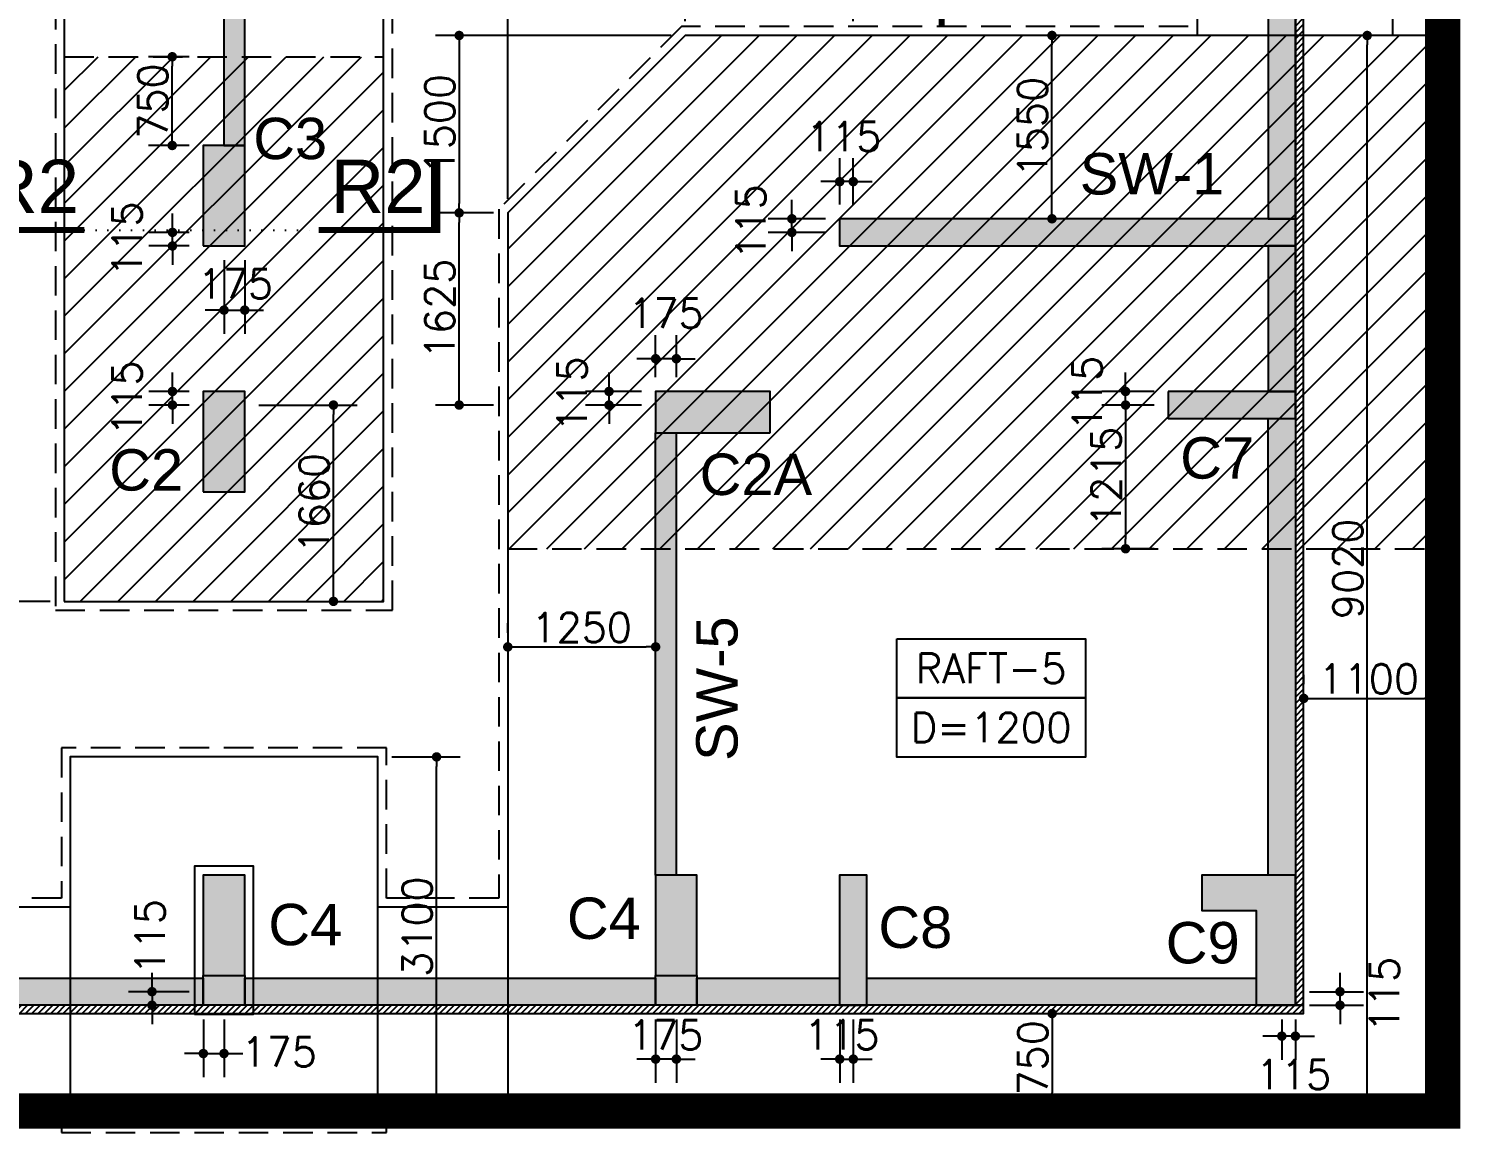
# Model space of a CAD drawing. Extents: x -200722 to 834823, y -494970 to 88783.
# Drawn here: x 506325 to 518430, y 23964 to 33297 of the extents above; entities that cross this region are included whole.
import ezdxf
from ezdxf.enums import TextEntityAlignment as Align

# ---------------------------------------------------------------- set-up
doc = ezdxf.new("R2010")
doc.units = 0
doc.header["$LTSCALE"] = 100
doc.header["$MEASUREMENT"] = 0
doc.header["$PDMODE"] = 34
doc.linetypes.add('DOT', pattern=[0.25, 0, -0.25])
doc.linetypes.add('HIDDEN', pattern=[0.375, 0.25, -0.125])
doc.layers.get('0').update_dxf_attribs({"linetype": 'CONTINUOUS'})
doc.layers.get('DEFPOINTS').update_dxf_attribs({"linetype": 'CONTINUOUS'})
for name, color, linetype in [('BEAM', 4, 'CONTINUOUS'), ('COL. SHED. STEEL.', 6, 'CONTINUOUS'), ('COL_H', 235, 'CONTINUOUS'), ('DIM', 3, 'CONTINUOUS'), ('F_EXEC', 3, 'HIDDEN'), ('F_FTG1', 11, 'CONTINUOUS'), ('RCCWALL', 6, 'CONTINUOUS'), ('TEXT', 2, 'CONTINUOUS')]:
    doc.layers.add(name, color=color, linetype=linetype)
doc.layers.add('HATCH', color=252, linetype='CONTINUOUS', lineweight=30)
doc.styles.add('AR', font='arial.ttf')
doc.styles.add('ROMANS', font='romans.shx')
doc.styles.get("Standard").update_dxf_attribs({"font": 'simplex.shx'})
doc.styles.add('TIMES-N', font='arial.ttf')
doc.dimstyles.new('STANDARD$0', dxfattribs={"dimtxt": 2.5, "dimasz": 2.5, "dimexe": 2, "dimexo": 0.7, "dimgap": 0.9, "dimtad": 1, "dimdec": 0, "dimdsep": 46, "dimtxsty": 'ROMANS', "dimcen": 0.09, "dimclrd": 4, "dimclre": 4, "dimclrt": 3, "dimadec": 0, "dimazin": 0, "dimtfac": 1, "dimtdec": 0, "dimtmove": 0, "dimatfit": 3, "dimfxl": 1, "dimtolj": 1, "dimtzin": 0, "dimarcsym": 0})
pattern_1 = [(45, (191292.92, 0), (-159.09903, 159.09903), [])]
pattern_2 = [(45, (191292.92, 0), (-26.5165043, 26.5165043), [])]

# ---------------------------------------------------------------- blocks, each defined once
blk = doc.blocks.new('DOT')
at = {"color": 0, "linetype": 'ByBlock'}
blk.add_line((-0.5, 0), (-1, 0), dxfattribs=at)
at = {"color": 0, "linetype": 'ByBlock', "const_width": 0.5}
blk.add_lwpolyline([(-0.25, 0, 1), (0.25, 0, 1)], format="xyb", close=True, dxfattribs=at)
blk = doc.blocks.new('*D2215')
at = {"layer": 'BEAM', "color": 0, "lineweight": -2, "transparency": 16777216}
for p, q in [((513182, 31809), (513182, 32203)), ((513297, 31809), (513297, 32203)), ((513102, 32003), (513022, 32003)), ((513297, 32003), (513182, 32003)), ((513377, 32003), (513457, 32003))]:
    blk.add_line(p, q, dxfattribs=at)
at = {"layer": 'DEFPOINTS', "color": 0, "lineweight": -3, "transparency": 16777216}
for p in [(513182, 32003), (513182, 31689, 7447), (513297, 31689, 7447)]:
    blk.add_point(p, dxfattribs=at)
at = {"layer": 'BEAM', "color": 0, "lineweight": -2, "transparency": 16777216, "xscale": 80, "yscale": 80, "zscale": 80}
blk.add_blockref('DOT', (513182, 32003), dxfattribs=at)
at = {"layer": 'BEAM', "color": 0, "lineweight": -2, "transparency": 16777216, "xscale": 80, "yscale": 80, "zscale": 80, "rotation": 180}
blk.add_blockref('DOT', (513297, 32003), dxfattribs=at)
at = {"layer": 'BEAM', "color": 0, "transparency": 16777216, "insert": (513216, 32384), "char_height": 248, "attachment_point": 5}
blk.add_mtext('\\A1;115', dxfattribs=at)
blk = doc.blocks.new('_DOT')
at = {"color": 0, "linetype": 'ByBlock'}
blk.add_line((-0.5, 0), (-1, 0), dxfattribs=at)
at = {"color": 0, "linetype": 'ByBlock', "const_width": 0.5}
blk.add_lwpolyline([(-0.25, 0, 1), (0.25, 0, 1)], format="xyb", close=True, dxfattribs=at)
blk = doc.blocks.new('*D2216')
at = {"layer": 'BEAM', "color": 0, "lineweight": -2, "transparency": 16777216}
for p, q in [((512778, 31769), (512778, 31849)), ((513062, 31689), (512578, 31689)), ((512778, 31574), (512778, 31689)), ((513062, 31574), (512578, 31574)), ((512778, 31494), (512778, 31414))]:
    blk.add_line(p, q, dxfattribs=at)
at = {"layer": 'DEFPOINTS', "color": 0, "lineweight": -3, "transparency": 16777216}
for p in [(512778, 31689), (513182, 31689, 7447), (513182, 31574, 7447)]:
    blk.add_point(p, dxfattribs=at)
at = {"layer": 'BEAM', "color": 0, "lineweight": -2, "transparency": 16777216, "xscale": 80, "yscale": 80, "zscale": 80}
for p, rotation in [((512778, 31689), 270), ((512778, 31574), 90)]:
    blk.add_blockref('DOT', p, dxfattribs=dict(at, rotation=rotation))
at = {"layer": 'BEAM', "color": 0, "transparency": 16777216, "insert": (512431, 31662), "char_height": 248, "attachment_point": 5, "rotation": 90}
blk.add_mtext('\\A1;115', dxfattribs=at)
blk = doc.blocks.new('*D2217')
at = {"layer": 'BEAM', "color": 0, "lineweight": -2, "transparency": 16777216}
for p, q in [((514857, 33239), (514777, 33239)), ((514977, 31769), (514977, 33159)), ((514857, 31689), (514777, 31689))]:
    blk.add_line(p, q, dxfattribs=at)
at = {"layer": 'DEFPOINTS', "color": 0, "lineweight": -3, "transparency": 16777216}
for p in [(514977, 33239, 7447), (514977, 33239), (514977, 31689, 7447)]:
    blk.add_point(p, dxfattribs=at)
at = {"layer": 'BEAM', "color": 0, "lineweight": -2, "transparency": 16777216, "xscale": 80, "yscale": 80, "zscale": 80}
for p, rotation in [((514977, 33239), 90), ((514977, 31689), 270)]:
    blk.add_blockref('DOT', p, dxfattribs=dict(at, rotation=rotation))
at = {"layer": 'BEAM', "color": 0, "transparency": 16777216, "insert": (514813, 32464), "char_height": 248, "attachment_point": 5, "rotation": 90}
blk.add_mtext('\\A1;1550', dxfattribs=at)
blk = doc.blocks.new('*D2218')
at = {"layer": 'BEAM', "color": 0, "lineweight": -2, "transparency": 16777216}
for p, q in [((517105, 27754), (517105, 27834)), ((518205, 27754), (518205, 27834)), ((517185, 27634), (518125, 27634))]:
    blk.add_line(p, q, dxfattribs=at)
at = {"layer": 'DEFPOINTS', "color": 0, "lineweight": -3, "transparency": 16777216}
for p in [(517105, 27634, 7447), (518205, 27634, 7447), (518205, 27634)]:
    blk.add_point(p, dxfattribs=at)
at = {"layer": 'BEAM', "color": 0, "lineweight": -2, "transparency": 16777216, "xscale": 80, "yscale": 80, "zscale": 80, "rotation": 180}
blk.add_blockref('DOT', (517105, 27634), dxfattribs=at)
at = {"layer": 'BEAM', "color": 0, "lineweight": -2, "transparency": 16777216, "xscale": 80, "yscale": 80, "zscale": 80}
blk.add_blockref('DOT', (518205, 27634), dxfattribs=at)
at = {"layer": 'BEAM', "color": 0, "transparency": 16777216, "insert": (517655, 27798), "char_height": 248, "attachment_point": 5}
blk.add_mtext('\\A1;1100', dxfattribs=at)
blk = doc.blocks.new('*D2219')
at = {"layer": 'BEAM', "color": 0, "lineweight": -2, "transparency": 16777216}
for p, q in [((514858, 24969), (514778, 24969)), ((514978, 24889), (514978, 24299)), ((514858, 24219), (514778, 24219))]:
    blk.add_line(p, q, dxfattribs=at)
at = {"layer": 'DEFPOINTS', "color": 0, "lineweight": -3, "transparency": 16777216}
for p in [(514978, 24969, 7447), (514978, 24219, 7447), (514978, 24219)]:
    blk.add_point(p, dxfattribs=at)
at = {"layer": 'BEAM', "color": 0, "lineweight": -2, "transparency": 16777216, "xscale": 80, "yscale": 80, "zscale": 80}
for p, rotation in [((514978, 24969), 90), ((514978, 24219), 270)]:
    blk.add_blockref('DOT', p, dxfattribs=dict(at, rotation=rotation))
at = {"layer": 'BEAM', "color": 0, "transparency": 16777216, "insert": (514814, 24594), "char_height": 248, "attachment_point": 5, "rotation": 90}
blk.add_mtext('\\A1;750', dxfattribs=at)
blk = doc.blocks.new('*D2220')
at = {"layer": 'BEAM', "color": 0, "lineweight": -2, "transparency": 16777216}
for p, q in [((510376, 28189), (510376, 28269)), ((511626, 28189), (511626, 28269)), ((510456, 28069), (511546, 28069))]:
    blk.add_line(p, q, dxfattribs=at)
at = {"layer": 'DEFPOINTS', "color": 0, "lineweight": -3, "transparency": 16777216}
for p in [(510376, 28069, 7447), (511626, 28069, 7447), (511626, 28069)]:
    blk.add_point(p, dxfattribs=at)
at = {"layer": 'BEAM', "color": 0, "lineweight": -2, "transparency": 16777216, "xscale": 80, "yscale": 80, "zscale": 80, "rotation": 180}
blk.add_blockref('DOT', (510376, 28069), dxfattribs=at)
at = {"layer": 'BEAM', "color": 0, "lineweight": -2, "transparency": 16777216, "xscale": 80, "yscale": 80, "zscale": 80}
blk.add_blockref('DOT', (511626, 28069), dxfattribs=at)
at = {"layer": 'BEAM', "color": 0, "transparency": 16777216, "insert": (511001, 28233), "char_height": 248, "attachment_point": 5}
blk.add_mtext('\\A1;1250', dxfattribs=at)
blk = doc.blocks.new('*D2221')
at = {"layer": 'BEAM', "color": 0, "lineweight": -2, "transparency": 16777216}
for p, q in [((511626, 30349), (511626, 30706)), ((511801, 30349), (511801, 30706)), ((511546, 30506), (511466, 30506)), ((511801, 30506), (511626, 30506)), ((511881, 30506), (511961, 30506))]:
    blk.add_line(p, q, dxfattribs=at)
at = {"layer": 'DEFPOINTS', "color": 0, "lineweight": -3, "transparency": 16777216}
for p in [(511626, 30506), (511626, 30229, 7447), (511801, 30229, 7447)]:
    blk.add_point(p, dxfattribs=at)
at = {"layer": 'BEAM', "color": 0, "lineweight": -2, "transparency": 16777216, "xscale": 80, "yscale": 80, "zscale": 80}
blk.add_blockref('DOT', (511626, 30506), dxfattribs=at)
at = {"layer": 'BEAM', "color": 0, "lineweight": -2, "transparency": 16777216, "xscale": 80, "yscale": 80, "zscale": 80, "rotation": 180}
blk.add_blockref('DOT', (511801, 30506), dxfattribs=at)
at = {"layer": 'BEAM', "color": 0, "transparency": 16777216, "insert": (511713, 30890), "char_height": 248, "attachment_point": 5}
blk.add_mtext('\\A1;175', dxfattribs=at)
blk = doc.blocks.new('*D2222')
at = {"layer": 'BEAM', "color": 0, "lineweight": -2, "transparency": 16777216}
for p, q in [((511232, 30309), (511232, 30389)), ((511506, 30229), (511032, 30229)), ((511232, 30114), (511232, 30229)), ((511506, 30114), (511032, 30114)), ((511232, 30034), (511232, 29954))]:
    blk.add_line(p, q, dxfattribs=at)
at = {"layer": 'DEFPOINTS', "color": 0, "lineweight": -3, "transparency": 16777216}
for p in [(511232, 30229), (511626, 30229, 7447), (511626, 30114, 7447)]:
    blk.add_point(p, dxfattribs=at)
at = {"layer": 'BEAM', "color": 0, "lineweight": -2, "transparency": 16777216, "xscale": 80, "yscale": 80, "zscale": 80}
for p, rotation in [((511232, 30229), 270), ((511232, 30114), 90)]:
    blk.add_blockref('DOT', p, dxfattribs=dict(at, rotation=rotation))
at = {"layer": 'BEAM', "color": 0, "transparency": 16777216, "insert": (510920, 30206), "char_height": 248, "attachment_point": 5, "rotation": 90}
blk.add_mtext('\\A1;115', dxfattribs=at)
blk = doc.blocks.new('*D2223')
at = {"layer": 'BEAM', "color": 0, "lineweight": -2, "transparency": 16777216}
for p, q in [((516920, 24919), (516920, 24578)), ((517035, 24919), (517035, 24578)), ((516840, 24778), (516760, 24778)), ((517035, 24778), (516920, 24778)), ((517115, 24778), (517195, 24778))]:
    blk.add_line(p, q, dxfattribs=at)
at = {"layer": 'DEFPOINTS', "color": 0, "lineweight": -3, "transparency": 16777216}
for p in [(516920, 25039, 7447), (517035, 25039, 7447), (516920, 24778)]:
    blk.add_point(p, dxfattribs=at)
at = {"layer": 'BEAM', "color": 0, "lineweight": -2, "transparency": 16777216, "xscale": 80, "yscale": 80, "zscale": 80}
blk.add_blockref('DOT', (516920, 24778), dxfattribs=at)
at = {"layer": 'BEAM', "color": 0, "lineweight": -2, "transparency": 16777216, "xscale": 80, "yscale": 80, "zscale": 80, "rotation": 180}
blk.add_blockref('DOT', (517035, 24778), dxfattribs=at)
at = {"layer": 'BEAM', "color": 0, "transparency": 16777216, "insert": (517019, 24453), "char_height": 248, "attachment_point": 5}
blk.add_mtext('\\A1;115', dxfattribs=at)
blk = doc.blocks.new('*D2224')
at = {"layer": 'BEAM', "color": 0, "lineweight": -2, "transparency": 16777216}
for p, q in [((517412, 25234), (517412, 25314)), ((517155, 25154), (517612, 25154)), ((517412, 25039), (517412, 25154)), ((517155, 25039), (517612, 25039)), ((517412, 24959), (517412, 24879))]:
    blk.add_line(p, q, dxfattribs=at)
at = {"layer": 'DEFPOINTS', "color": 0, "lineweight": -3, "transparency": 16777216}
for p in [(517035, 25154, 7447), (517412, 25154), (517035, 25039, 7447)]:
    blk.add_point(p, dxfattribs=at)
at = {"layer": 'BEAM', "color": 0, "lineweight": -2, "transparency": 16777216, "xscale": 80, "yscale": 80, "zscale": 80}
for p, rotation in [((517412, 25154), 270), ((517412, 25039), 90)]:
    blk.add_blockref('DOT', p, dxfattribs=dict(at, rotation=rotation))
at = {"layer": 'BEAM', "color": 0, "transparency": 16777216, "insert": (517788, 25130), "char_height": 248, "attachment_point": 5, "rotation": 90}
blk.add_mtext('\\A1;115', dxfattribs=at)
blk = doc.blocks.new('*D2225')
at = {"layer": 'BEAM', "color": 0, "lineweight": -2, "transparency": 16777216}
for p, q in [((511626, 24919), (511626, 24384)), ((511801, 24919), (511801, 24384)), ((511546, 24584), (511466, 24584)), ((511801, 24584), (511626, 24584)), ((511881, 24584), (511961, 24584))]:
    blk.add_line(p, q, dxfattribs=at)
at = {"layer": 'DEFPOINTS', "color": 0, "lineweight": -3, "transparency": 16777216}
for p in [(511626, 25039, 7447), (511801, 25039, 7447), (511626, 24584)]:
    blk.add_point(p, dxfattribs=at)
at = {"layer": 'BEAM', "color": 0, "lineweight": -2, "transparency": 16777216, "xscale": 80, "yscale": 80, "zscale": 80}
blk.add_blockref('DOT', (511626, 24584), dxfattribs=at)
at = {"layer": 'BEAM', "color": 0, "lineweight": -2, "transparency": 16777216, "xscale": 80, "yscale": 80, "zscale": 80, "rotation": 180}
blk.add_blockref('DOT', (511801, 24584), dxfattribs=at)
at = {"layer": 'BEAM', "color": 0, "transparency": 16777216, "insert": (511711, 24788), "char_height": 248, "attachment_point": 5}
blk.add_mtext('\\A1;175', dxfattribs=at)
blk = doc.blocks.new('*D2226')
at = {"layer": 'BEAM', "color": 0, "lineweight": -2, "transparency": 16777216}
for p, q in [((513182, 24919), (513182, 24384)), ((513297, 24919), (513297, 24384)), ((513102, 24584), (513022, 24584)), ((513182, 24584), (513297, 24584)), ((513377, 24584), (513457, 24584))]:
    blk.add_line(p, q, dxfattribs=at)
at = {"layer": 'DEFPOINTS', "color": 0, "lineweight": -3, "transparency": 16777216}
for p in [(513182, 25039, 7447), (513297, 25039, 7447), (513297, 24584)]:
    blk.add_point(p, dxfattribs=at)
at = {"layer": 'BEAM', "color": 0, "lineweight": -2, "transparency": 16777216, "xscale": 80, "yscale": 80, "zscale": 80}
blk.add_blockref('DOT', (513182, 24584), dxfattribs=at)
at = {"layer": 'BEAM', "color": 0, "lineweight": -2, "transparency": 16777216, "xscale": 80, "yscale": 80, "zscale": 80, "rotation": 180}
blk.add_blockref('DOT', (513297, 24584), dxfattribs=at)
at = {"layer": 'BEAM', "color": 0, "transparency": 16777216, "insert": (513200, 24790), "char_height": 248, "attachment_point": 5}
blk.add_mtext('\\A1;115', dxfattribs=at)
blk = doc.blocks.new('*D2227')
at = {"layer": 'BEAM', "color": 0, "lineweight": -2, "transparency": 16777216}
for p, q in [((517894, 33239), (517442, 33239)), ((517642, 24299), (517642, 33159)), ((517894, 24219), (517442, 24219))]:
    blk.add_line(p, q, dxfattribs=at)
at = {"layer": 'DEFPOINTS', "color": 0, "lineweight": -3, "transparency": 16777216}
for p in [(517642, 33239), (518014, 33239, 7447), (518014, 24219, 7447)]:
    blk.add_point(p, dxfattribs=at)
at = {"layer": 'BEAM', "color": 0, "lineweight": -2, "transparency": 16777216, "xscale": 80, "yscale": 80, "zscale": 80}
for p, rotation in [((517642, 33239), 90), ((517642, 24219), 270)]:
    blk.add_blockref('DOT', p, dxfattribs=dict(at, rotation=rotation))
at = {"layer": 'BEAM', "color": 0, "transparency": 16777216, "insert": (517478, 28729), "char_height": 248, "attachment_point": 5, "rotation": 90}
blk.add_mtext('\\A1;9020', dxfattribs=at)
blk = doc.blocks.new('*D2228')
at = {"layer": 'BEAM', "color": 0, "lineweight": -2, "transparency": 16777216}
for p, q in [((515599, 30309), (515599, 30389)), ((515840, 30229), (515399, 30229)), ((515599, 30114), (515599, 30229)), ((515840, 30114), (515399, 30114)), ((515599, 30034), (515599, 29954))]:
    blk.add_line(p, q, dxfattribs=at)
at = {"layer": 'DEFPOINTS', "color": 0, "lineweight": -3, "transparency": 16777216}
for p in [(515599, 30229), (515960, 30229, 7447), (515960, 30114, 7447)]:
    blk.add_point(p, dxfattribs=at)
at = {"layer": 'BEAM', "color": 0, "lineweight": -2, "transparency": 16777216, "xscale": 80, "yscale": 80, "zscale": 80}
for p, rotation in [((515599, 30229), 270), ((515599, 30114), 90)]:
    blk.add_blockref('DOT', p, dxfattribs=dict(at, rotation=rotation))
at = {"layer": 'BEAM', "color": 0, "transparency": 16777216, "insert": (515275, 30212), "char_height": 248, "attachment_point": 5, "rotation": 90}
blk.add_mtext('\\A1;115', dxfattribs=at)
blk = doc.blocks.new('*D2231')
at = {"layer": 'BEAM', "color": 0, "lineweight": -2, "transparency": 16777216}
for p, q in [((515840, 30114), (515399, 30114)), ((515599, 30034), (515599, 28979)), ((515840, 28899), (515399, 28899))]:
    blk.add_line(p, q, dxfattribs=at)
at = {"layer": 'DEFPOINTS', "color": 0, "lineweight": -3, "transparency": 16777216}
for p in [(515960, 30114, 7447), (515599, 28899), (515960, 28899, 7447)]:
    blk.add_point(p, dxfattribs=at)
at = {"layer": 'BEAM', "color": 0, "lineweight": -2, "transparency": 16777216, "xscale": 80, "yscale": 80, "zscale": 80}
for p, rotation in [((515599, 30114), 90), ((515599, 28899), 270)]:
    blk.add_blockref('DOT', p, dxfattribs=dict(at, rotation=rotation))
at = {"layer": 'BEAM', "color": 0, "transparency": 16777216, "insert": (515435, 29507), "char_height": 248, "attachment_point": 5, "rotation": 90}
blk.add_mtext('\\A1;1215', dxfattribs=at)
blk = doc.blocks.new('*D2452')
at = {"layer": 'BEAM', "color": 0, "lineweight": -2, "transparency": 16777216}
for p, q in [((509397, 27139), (509974, 27139)), ((509774, 24119), (509774, 27059)), ((509397, 24039), (509974, 24039))]:
    blk.add_line(p, q, dxfattribs=at)
at = {"layer": 'DEFPOINTS', "color": 0, "lineweight": -3, "transparency": 16777216}
for p in [(509277, 27139, 7447), (509774, 27139), (509277, 24039, 7447)]:
    blk.add_point(p, dxfattribs=at)
at = {"layer": 'BEAM', "color": 0, "lineweight": -2, "transparency": 16777216, "xscale": 80, "yscale": 80, "zscale": 80}
for p, rotation in [((509774, 27139), 90), ((509774, 24039), 270)]:
    blk.add_blockref('DOT', p, dxfattribs=dict(at, rotation=rotation))
at = {"layer": 'BEAM', "color": 0, "transparency": 16777216, "insert": (509610, 25704), "char_height": 248, "attachment_point": 5, "rotation": 90}
blk.add_mtext('\\A1;3100', dxfattribs=at)
blk = doc.blocks.new('*D2453')
at = {"layer": 'BEAM', "color": 0, "lineweight": -2, "transparency": 16777216}
for p, q in [((507802, 24919), (507802, 24431)), ((507977, 24919), (507977, 24431)), ((507722, 24631), (507642, 24631)), ((507802, 24631), (507977, 24631)), ((508057, 24631), (508137, 24631))]:
    blk.add_line(p, q, dxfattribs=at)
at = {"layer": 'DEFPOINTS', "color": 0, "lineweight": -3, "transparency": 16777216}
for p in [(507802, 25039, 7447), (507977, 25039, 7447), (507977, 24631)]:
    blk.add_point(p, dxfattribs=at)
at = {"layer": 'BEAM', "color": 0, "lineweight": -2, "transparency": 16777216, "xscale": 80, "yscale": 80, "zscale": 80}
blk.add_blockref('DOT', (507802, 24631), dxfattribs=at)
at = {"layer": 'BEAM', "color": 0, "lineweight": -2, "transparency": 16777216, "xscale": 80, "yscale": 80, "zscale": 80, "rotation": 180}
blk.add_blockref('DOT', (507977, 24631), dxfattribs=at)
at = {"layer": 'BEAM', "color": 0, "transparency": 16777216, "insert": (508443, 24644), "char_height": 248, "attachment_point": 5}
blk.add_mtext('\\A1;175', dxfattribs=at)
blk = doc.blocks.new('*D2511')
at = {"layer": 'BEAM', "color": 0, "lineweight": -2, "transparency": 16777216}
for p, q in [((507368, 25234), (507368, 25314)), ((507682, 25154), (507168, 25154)), ((507368, 25154), (507368, 25039)), ((507682, 25039), (507168, 25039)), ((507368, 24959), (507368, 24879))]:
    blk.add_line(p, q, dxfattribs=at)
at = {"layer": 'DEFPOINTS', "color": 0, "lineweight": -3, "transparency": 16777216}
for p in [(507802, 25154, 7447), (507368, 25039), (507802, 25039, 7447)]:
    blk.add_point(p, dxfattribs=at)
at = {"layer": 'BEAM', "color": 0, "lineweight": -2, "transparency": 16777216, "xscale": 80, "yscale": 80, "zscale": 80}
for p, rotation in [((507368, 25154), 270), ((507368, 25039), 90)]:
    blk.add_blockref('DOT', p, dxfattribs=dict(at, rotation=rotation))
at = {"layer": 'BEAM', "color": 0, "transparency": 16777216, "insert": (507352, 25617), "char_height": 248, "attachment_point": 5, "rotation": 90}
blk.add_mtext('\\A1;115', dxfattribs=at)
blk = doc.blocks.new('*D2566')
at = {"layer": 'BEAM', "color": 0, "lineweight": -2, "transparency": 16777216}
for p, q in [((508272, 30114), (509102, 30114)), ((508902, 28534), (508902, 30034)), ((508272, 28454), (509102, 28454))]:
    blk.add_line(p, q, dxfattribs=at)
at = {"layer": 'DEFPOINTS', "color": 0, "lineweight": -3, "transparency": 16777216}
for p in [(508152, 30114, 7447), (508902, 30114), (508152, 28454, 7447)]:
    blk.add_point(p, dxfattribs=at)
at = {"layer": 'BEAM', "color": 0, "lineweight": -2, "transparency": 16777216, "xscale": 80, "yscale": 80, "zscale": 80}
for p, rotation in [((508902, 30114), 90), ((508902, 28454), 270)]:
    blk.add_blockref('DOT', p, dxfattribs=dict(at, rotation=rotation))
at = {"layer": 'BEAM', "color": 0, "transparency": 16777216, "insert": (508738, 29284), "char_height": 248, "attachment_point": 5, "rotation": 90}
blk.add_mtext('\\A1;1660', dxfattribs=at)
blk = doc.blocks.new('*D2567')
at = {"layer": 'BEAM', "color": 0, "lineweight": -2, "transparency": 16777216}
for p, q in [((506507, 39839), (506003, 39839)), ((506203, 28534), (506203, 39759)), ((506507, 28454), (506003, 28454))]:
    blk.add_line(p, q, dxfattribs=at)
at = {"layer": 'DEFPOINTS', "color": 0, "lineweight": -3, "transparency": 16777216}
for p in [(506203, 39839), (506627, 39839, 7447), (506627, 28454, 7447)]:
    blk.add_point(p, dxfattribs=at)
at = {"layer": 'BEAM', "color": 0, "lineweight": -2, "transparency": 16777216, "xscale": 80, "yscale": 80, "zscale": 80}
for p, rotation in [((506203, 39839), 90), ((506203, 28454), 270)]:
    blk.add_blockref('DOT', p, dxfattribs=dict(at, rotation=rotation))
at = {"layer": 'BEAM', "color": 0, "transparency": 16777216, "insert": (506039, 34147), "char_height": 248, "attachment_point": 5, "rotation": 90}
blk.add_mtext('\\A1;11385', dxfattribs=at)
blk = doc.blocks.new('*D2592')
at = {"layer": 'BEAM', "color": 0, "lineweight": -2, "transparency": 16777216}
for p, q in [((507977, 31339), (507977, 30717)), ((508152, 31339), (508152, 30717)), ((507897, 30917), (507817, 30917)), ((507977, 30917), (508152, 30917)), ((508232, 30917), (508312, 30917))]:
    blk.add_line(p, q, dxfattribs=at)
at = {"layer": 'DEFPOINTS', "color": 0, "lineweight": -3, "transparency": 16777216}
for p in [(507977, 31459, 7447), (508152, 31459, 7447), (508152, 30917)]:
    blk.add_point(p, dxfattribs=at)
at = {"layer": 'BEAM', "color": 0, "lineweight": -2, "transparency": 16777216, "xscale": 80, "yscale": 80, "zscale": 80}
blk.add_blockref('DOT', (507977, 30917), dxfattribs=at)
at = {"layer": 'BEAM', "color": 0, "lineweight": -2, "transparency": 16777216, "xscale": 80, "yscale": 80, "zscale": 80, "rotation": 180}
blk.add_blockref('DOT', (508152, 30917), dxfattribs=at)
at = {"layer": 'BEAM', "color": 0, "transparency": 16777216, "insert": (508073, 31139), "char_height": 248, "attachment_point": 5}
blk.add_mtext('\\A1;175', dxfattribs=at)
blk = doc.blocks.new('*D2593')
at = {"layer": 'BEAM', "color": 0, "lineweight": -2, "transparency": 16777216}
for p, q in [((507541, 31654), (507541, 31734)), ((507682, 31574), (507341, 31574)), ((507541, 31459), (507541, 31574)), ((507682, 31459), (507341, 31459)), ((507541, 31379), (507541, 31299))]:
    blk.add_line(p, q, dxfattribs=at)
at = {"layer": 'DEFPOINTS', "color": 0, "lineweight": -3, "transparency": 16777216}
for p in [(507541, 31574), (507802, 31574, 7447), (507802, 31459, 7447)]:
    blk.add_point(p, dxfattribs=at)
at = {"layer": 'BEAM', "color": 0, "lineweight": -2, "transparency": 16777216, "xscale": 80, "yscale": 80, "zscale": 80}
for p, rotation in [((507541, 31574), 270), ((507541, 31459), 90)]:
    blk.add_blockref('DOT', p, dxfattribs=dict(at, rotation=rotation))
at = {"layer": 'BEAM', "color": 0, "transparency": 16777216, "insert": (507157, 31517), "char_height": 248, "attachment_point": 5, "rotation": 90}
blk.add_mtext('\\A1;115', dxfattribs=at)
blk = doc.blocks.new('*D2594')
at = {"layer": 'BEAM', "color": 0, "lineweight": -2, "transparency": 16777216}
for p, q in [((507541, 30309), (507541, 30389)), ((507682, 30229), (507341, 30229)), ((507541, 30114), (507541, 30229)), ((507682, 30114), (507341, 30114)), ((507541, 30034), (507541, 29954))]:
    blk.add_line(p, q, dxfattribs=at)
at = {"layer": 'DEFPOINTS', "color": 0, "lineweight": -3, "transparency": 16777216}
for p in [(507541, 30229), (507802, 30229, 7447), (507802, 30114, 7447)]:
    blk.add_point(p, dxfattribs=at)
at = {"layer": 'BEAM', "color": 0, "lineweight": -2, "transparency": 16777216, "xscale": 80, "yscale": 80, "zscale": 80}
for p, rotation in [((507541, 30229), 270), ((507541, 30114), 90)]:
    blk.add_blockref('DOT', p, dxfattribs=dict(at, rotation=rotation))
at = {"layer": 'BEAM', "color": 0, "transparency": 16777216, "insert": (507157, 30172), "char_height": 248, "attachment_point": 5, "rotation": 90}
blk.add_mtext('\\A1;115', dxfattribs=at)
blk = doc.blocks.new('*D2768')
at = {"layer": 'BEAM', "color": 0, "lineweight": -2, "transparency": 16777216}
for p, q in [((510376, 31859), (510376, 33908)), ((511876, 33359), (511876, 33908)), ((510456, 33708), (511796, 33708))]:
    blk.add_line(p, q, dxfattribs=at)
at = {"layer": 'DEFPOINTS', "color": 0, "lineweight": -3, "transparency": 16777216}
for p in [(511876, 33708), (511876, 33239, 7447), (510376, 31739, 7447)]:
    blk.add_point(p, dxfattribs=at)
at = {"layer": 'BEAM', "color": 0, "lineweight": -2, "transparency": 16777216, "xscale": 80, "yscale": 80, "zscale": 80, "rotation": 180}
blk.add_blockref('DOT', (510376, 33708), dxfattribs=at)
at = {"layer": 'BEAM', "color": 0, "lineweight": -2, "transparency": 16777216, "xscale": 80, "yscale": 80, "zscale": 80}
blk.add_blockref('DOT', (511876, 33708), dxfattribs=at)
at = {"layer": 'BEAM', "color": 0, "transparency": 16777216, "insert": (511126, 33872), "char_height": 248, "attachment_point": 5}
blk.add_mtext('\\A1;1500', dxfattribs=at)
blk = doc.blocks.new('*D2769')
at = {"layer": 'BEAM', "color": 0, "lineweight": -2, "transparency": 16777216}
for p, q in [((511756, 33239), (509765, 33239)), ((509965, 33159), (509965, 31819)), ((510256, 31739), (509765, 31739))]:
    blk.add_line(p, q, dxfattribs=at)
at = {"layer": 'DEFPOINTS', "color": 0, "lineweight": -3, "transparency": 16777216}
for p in [(511876, 33239, 7447), (509965, 31739), (510376, 31739, 7447)]:
    blk.add_point(p, dxfattribs=at)
at = {"layer": 'BEAM', "color": 0, "lineweight": -2, "transparency": 16777216, "xscale": 80, "yscale": 80, "zscale": 80}
for p, rotation in [((509965, 33239), 90), ((509965, 31739), 270)]:
    blk.add_blockref('DOT', p, dxfattribs=dict(at, rotation=rotation))
at = {"layer": 'BEAM', "color": 0, "transparency": 16777216, "insert": (509801, 32489), "char_height": 248, "attachment_point": 5, "rotation": 90}
blk.add_mtext('\\A1;1500', dxfattribs=at)
blk = doc.blocks.new('*D2770')
at = {"layer": 'BEAM', "color": 0, "lineweight": -2, "transparency": 16777216}
for p, q in [((510256, 31739), (509765, 31739)), ((509965, 30194), (509965, 31659)), ((510256, 30114), (509765, 30114))]:
    blk.add_line(p, q, dxfattribs=at)
at = {"layer": 'DEFPOINTS', "color": 0, "lineweight": -3, "transparency": 16777216}
for p in [(509965, 31739), (510376, 31739, 7447), (510376, 30114, 7447)]:
    blk.add_point(p, dxfattribs=at)
at = {"layer": 'BEAM', "color": 0, "lineweight": -2, "transparency": 16777216, "xscale": 80, "yscale": 80, "zscale": 80}
for p, rotation in [((509965, 31739), 90), ((509965, 30114), 270)]:
    blk.add_blockref('DOT', p, dxfattribs=dict(at, rotation=rotation))
at = {"layer": 'BEAM', "color": 0, "transparency": 16777216, "insert": (509801, 30927), "char_height": 248, "attachment_point": 5, "rotation": 90}
blk.add_mtext('\\A1;1625', dxfattribs=at)
blk = doc.blocks.new('*D2771')
at = {"layer": 'BEAM', "color": 0, "lineweight": -2, "transparency": 16777216}
for p, q in [((511876, 33359), (511876, 33908)), ((513297, 33359), (513297, 33908)), ((513217, 33708), (511956, 33708))]:
    blk.add_line(p, q, dxfattribs=at)
at = {"layer": 'DEFPOINTS', "color": 0, "lineweight": -3, "transparency": 16777216}
for p in [(511876, 33708), (511876, 33239, 7447), (513297, 33239, 7447)]:
    blk.add_point(p, dxfattribs=at)
at = {"layer": 'BEAM', "color": 0, "lineweight": -2, "transparency": 16777216, "xscale": 80, "yscale": 80, "zscale": 80, "rotation": 180}
blk.add_blockref('DOT', (511876, 33708), dxfattribs=at)
at = {"layer": 'BEAM', "color": 0, "lineweight": -2, "transparency": 16777216, "xscale": 80, "yscale": 80, "zscale": 80}
blk.add_blockref('DOT', (513297, 33708), dxfattribs=at)
at = {"layer": 'BEAM', "color": 0, "transparency": 16777216, "insert": (512586, 33872), "char_height": 248, "attachment_point": 5}
blk.add_mtext('\\A1;1421', dxfattribs=at)
blk = doc.blocks.new('*D2789')
at = {"layer": 'BEAM', "color": 0, "lineweight": -2, "transparency": 16777216}
for p, q in [((507682, 33059), (507339, 33059)), ((507539, 32389), (507539, 32979)), ((507682, 32309), (507339, 32309))]:
    blk.add_line(p, q, dxfattribs=at)
at = {"layer": 'DEFPOINTS', "color": 0, "lineweight": -3, "transparency": 16777216}
for p in [(507539, 33059), (507802, 33059, 7447), (507802, 32309, 7447)]:
    blk.add_point(p, dxfattribs=at)
at = {"layer": 'BEAM', "color": 0, "lineweight": -2, "transparency": 16777216, "xscale": 80, "yscale": 80, "zscale": 80}
for p, rotation in [((507539, 33059), 90), ((507539, 32309), 270)]:
    blk.add_blockref('DOT', p, dxfattribs=dict(at, rotation=rotation))
at = {"layer": 'BEAM', "color": 0, "transparency": 16777216, "insert": (507375, 32684), "char_height": 248, "attachment_point": 5, "rotation": 90}
blk.add_mtext('\\A1;750', dxfattribs=at)

msp = doc.modelspace()

# ---------------------------------------------------------------- hatches: boundary and pattern name
at = {"layer": 'COL_H', "ltscale": 0.4, "true_color": 0x000000}
for points in [[(508151.5, 33718.4), (507976.5, 33718.4), (507976.5, 32309.4), (508151.5, 32309.4)], [(507801.5, 31459.4), (508151.5, 31459.4), (508151.5, 32309.4), (507801.5, 32309.4)], [(513181.5, 31689.4), (513181.5, 31459.4), (517034.5, 31459.4), (517034.5, 31689.4)], [(507801.5, 29379.4), (508151.5, 29379.4), (508151.5, 30229.4), (507801.5, 30229.4)], [(512595.5, 29879.4), (512595.5, 30229.4), (511625.5, 30229.4), (511625.5, 29879.4)], [(515959.5, 30229.4), (515959.5, 29999.4), (517034.5, 29999.4), (517034.5, 30229.4)], [(511625.5, 26139.4), (511625.5, 29879.4), (511800.5, 29879.4), (511800.5, 26139.4)], [(507801.5, 25289.4), (508151.5, 25289.4), (508151.5, 26139.4), (507801.5, 26139.4)], [(511625.5, 25289.4), (511975.5, 25289.4), (511975.5, 26139.4), (511625.5, 26139.4)], [(513181.5, 25039.4), (513411.5, 25039.4), (513411.5, 26139.4), (513181.5, 26139.4)], [(517034.5, 25039.4), (517034.5, 26139.4), (516244.5, 26139.4), (516244.5, 25839.4), (516704.5, 25839.4), (516704.5, 25039.4)], [(507801.5, 25289.4), (507801.5, 25039.4), (508151.5, 25039.4), (508151.5, 25289.4)], [(511625.5, 25289.4), (511625.5, 25039.4), (511975.5, 25039.4), (511975.5, 25289.4)]]:
    msp.add_hatch(color=18, dxfattribs=at).paths.add_polyline_path(points)
at = {"layer": 'DIM', "ltscale": 0.4, "true_color": 0x000000}
h = msp.add_hatch(dxfattribs=at)
h.set_pattern_fill('ANSI31', color=18, scale=300, style=0)
h.set_pattern_definition(pattern_2)
h.paths.add_polyline_path([(517104.5, 51274.9), (517034.5, 51274.9), (517034.5, 25039.4), (517104.5, 25039.4)])
h = msp.add_hatch(dxfattribs=at)
h.set_pattern_fill('ANSI31', color=18, scale=300, style=0)
h.set_pattern_definition(pattern_2)
h.paths.add_polyline_path([(499470.5, 25039.4), (496150.5, 25039.4), (496150.5, 24969.4), (499470.5, 24969.4)])
h.paths.add_polyline_path([(503786.5, 25039.4), (499700.5, 25039.4), (499700.5, 24969.4), (503786.5, 24969.4)])
h.paths.add_polyline_path([(517104.5, 25039.4), (504016.5, 25039.4), (504016.5, 24969.4), (517104.5, 24969.4)])
at = {"layer": 'HATCH', "lineweight": -3, "ltscale": 0.4, "true_color": 0x000000}
for points in [[(516804.5, 31689.4), (517034.5, 31689.4), (517034.5, 35549.4), (516804.5, 35549.4)], [(516804.5, 30229.4), (517034.5, 30229.4), (517034.5, 31459.4), (516804.5, 31459.4)], [(517034.5, 26139.4), (516804.5, 26139.4), (516804.5, 29999.4), (517034.5, 29999.4)], [(504016.5, 25269.4), (507801.5, 25269.4), (507801.5, 25039.4), (504016.5, 25039.4)], [(508151.5, 25269.4), (511625.5, 25269.4), (511625.5, 25039.4), (508151.5, 25039.4)], [(511975.5, 25269.4), (513181.5, 25269.4), (513181.5, 25039.4), (511975.5, 25039.4)], [(513411.5, 25269.4), (516704.5, 25269.4), (516704.5, 25039.4), (513411.5, 25039.4)]]:
    msp.add_hatch(color=18, dxfattribs=at).paths.add_polyline_path(points)
h = msp.add_hatch(dxfattribs=at)
h.set_pattern_fill('ANSI31', color=18, scale=1800, style=0)
h.set_pattern_definition(pattern_1)
h.paths.add_polyline_path([(511875.5, 33239.4), (510375.5, 31739.4), (510375.5, 28899.4), (518204.5, 28899.4), (518204.5, 33239.4)])
h = msp.add_hatch(dxfattribs=at)
h.set_pattern_fill('ANSI31', color=18, scale=1800, style=0)
h.set_pattern_definition(pattern_1)
h.paths.add_polyline_path([(506626.5, 33059.4), (509326.5, 33059.4), (509326.5, 28454.4), (506626.5, 28454.4)])

# ---------------------------------------------------------------- linework, layer by layer
at = {"color": 1, "lineweight": -3, "ltscale": 0.4}
for p, q in [((518279.5, 24144.3, 7446.6), (518279.5, 52099.9, 7446.6)), ((518279.5, 24144.3, 7296.2), (454820.5, 24143.9, 5270.9))]:
    msp.add_line(p, q, dxfattribs=at)
at = {"color": 1, "linetype": 'DOT', "ltscale": 4}
msp.add_line((506795.4, 31593.4), (508777, 31593.4), dxfattribs=at)
at = {"color": 5, "lineweight": -3, "ltscale": 0.4, "const_width": 300, "elevation": 7446.6}
msp.add_lwpolyline([(454820.5, 52099.9), (518279.5, 52099.9), (518279.5, 24144.4), (454820.5, 24143.9), (454820.5, 52099.9)], dxfattribs=at)
at = {"layer": 'COL. SHED. STEEL.', "color": 18, "ltscale": 500, "true_color": 0x000000, "elevation": 7446.6}
for points in [[(508151.5, 33718.4), (507976.5, 33718.4), (507976.5, 32309.4), (508151.5, 32309.4)], [(507801.5, 25289.4), (508151.5, 25289.4), (508151.5, 25039.4), (507801.5, 25039.4)], [(511625.5, 25289.4), (511975.5, 25289.4), (511975.5, 25039.4), (511625.5, 25039.4)]]:
    msp.add_lwpolyline(points, close=True, dxfattribs=at)
for points in [[(507801.5, 31459.4), (508151.5, 31459.4), (508151.5, 32309.4), (507801.5, 32309.4), (507801.5, 31459.4)], [(513181.5, 31689.4), (513181.5, 31459.4), (517034.5, 31459.4), (517034.5, 31689.4), (513181.5, 31689.4)], [(507801.5, 29379.4), (508151.5, 29379.4), (508151.5, 30229.4), (507801.5, 30229.4), (507801.5, 29379.4)], [(512595.5, 29879.4), (512595.5, 30229.4), (511625.5, 30229.4), (511625.5, 29879.4), (512595.5, 29879.4)], [(515959.5, 30229.4), (515959.5, 29999.4), (517034.5, 29999.4), (517034.5, 30229.4), (515959.5, 30229.4)], [(511625.5, 26139.4), (511625.5, 29879.4), (511800.5, 29879.4), (511800.5, 26139.4), (511625.5, 26139.4)], [(507801.5, 25289.4), (508151.5, 25289.4), (508151.5, 26139.4), (507801.5, 26139.4), (507801.5, 25289.4)], [(511625.5, 25289.4), (511975.5, 25289.4), (511975.5, 26139.4), (511625.5, 26139.4), (511625.5, 25289.4)], [(513181.5, 25039.4), (513411.5, 25039.4), (513411.5, 26139.4), (513181.5, 26139.4), (513181.5, 25039.4)], [(517034.5, 25039.4), (517034.5, 26139.4), (516244.5, 26139.4), (516244.5, 25839.4), (516704.5, 25839.4), (516704.5, 25039.4), (517034.5, 25039.4)]]:
    msp.add_lwpolyline(points, dxfattribs=at)
at = {"layer": 'DIM', "color": 1}
for points in [[(514626.9, 34301.3, 80, 80, 0), (514043.8, 34301.3, 50, 50, 0), (514043.8, 33312.2, 50, 50, 0)], [(505806.3, 32176.5, 80, 80, 0), (505806.3, 31593.4, 50, 50, 0), (506795.4, 31593.4, 50, 50, 0)], [(509766.1, 32176.5, 80, 80, 0), (509766.1, 31593.4, 50, 50, 0), (508777, 31593.4, 50, 50, 0)]]:
    msp.add_lwpolyline(points, format="xyseb", dxfattribs=at)
at = {"layer": 'F_EXEC', "color": 18, "ltscale": 10, "true_color": 0x000000}
for p, q in [((518279.5, 24144.4, 7446.6), (518279.5, 33314.4, 7446.6)), ((506601.5, 25944.4, 7446.6), (505326.5, 25944.4, 7446.6)), ((510300.5, 25944.4, 7446.6), (509351.5, 25944.4, 7446.6)), ((509351.5, 24144.4, 14893.2), (518279.5, 24144.4, 14893.2))]:
    msp.add_line(p, q, dxfattribs=at)
at = {"layer": 'F_EXEC', "color": 18, "ltscale": 10, "true_color": 0x000000, "elevation": 7446.6}
msp.add_lwpolyline([(506551.5, 28379.4), (509401.5, 28379.4), (509401.5, 39914.4), (506551.5, 39914.4)], close=True, dxfattribs=at)
for points in [[(516129.5, 33314.4), (511844.5, 33314.4), (510300.5, 31770.4), (510300.5, 25944.4)], [(509351.5, 25944.4), (509351.5, 27214.4), (506601.5, 27214.4), (506601.5, 25944.4)], [(506601.5, 24144.4), (505326.5, 24144.4)], [(506601.5, 24144.4), (506601.5, 23964.4), (509351.5, 23964.4), (509351.5, 24144.4)]]:
    msp.add_lwpolyline(points, dxfattribs=at)
at = {"layer": 'F_FTG1', "color": 18, "ltscale": 0.4, "true_color": 0x000000}
for p, q in [((516204.5, 34739.4, 7446.6), (516204.5, 33239.4, 7446.6)), ((517854.5, 34739.4, 7446.6), (517854.5, 33239.4, 7446.6)), ((518204.5, 24219.4, 7446.6), (518204.5, 33239.4, 7446.6)), ((506676.5, 25869.4, 7446.6), (505251.5, 25869.4, 7446.6)), ((510375.5, 25869.4, 7446.6), (509276.5, 25869.4, 7446.6)), ((510375.5, 24219.4, 14893.2), (518204.5, 24219.4, 14893.2))]:
    msp.add_line(p, q, dxfattribs=at)
at = {"layer": 'F_FTG1', "color": 18, "linetype": 'HIDDEN', "ltscale": 10, "true_color": 0x000000}
for p, q in [((506626.5, 33059.4, 7446.6), (509326.5, 33059.4, 7446.6)), ((510375.5, 28899.4, 7446.6), (518204.5, 28899.4, 7446.6))]:
    msp.add_line(p, q, dxfattribs=at)
at = {"layer": 'F_FTG1', "color": 18, "ltscale": 0.4, "true_color": 0x000000, "elevation": 7446.6}
for points in [[(506626.5, 28454.4), (509326.5, 28454.4), (509326.5, 39839.4), (506626.5, 39839.4)], [(506676.5, 24039.4), (509276.5, 24039.4), (509276.5, 27139.4), (506676.5, 27139.4)], [(507726.5, 24964.4), (508226.5, 24964.4), (508226.5, 26214.4), (507726.5, 26214.4)]]:
    msp.add_lwpolyline(points, close=True, dxfattribs=at)
for points in [[(518204.5, 33239.4), (511875.5, 33239.4), (510375.5, 31739.4), (510375.5, 24289.4)], [(506676.5, 24219.4), (505251.5, 24219.4)], [(510375.5, 24319.4), (510375.5, 24219.4), (509276.5, 24219.4)]]:
    msp.add_lwpolyline(points, dxfattribs=at)
at = {"layer": 'RCCWALL', "color": 1, "ltscale": 0.4, "elevation": 7446.6}
for points in [[(517104.5, 51274.9), (517034.5, 51274.9), (517034.5, 25039.4), (517104.5, 25039.4)], [(517104.5, 25039.4), (504016.5, 25039.4), (504016.5, 24969.4), (517104.5, 24969.4)]]:
    msp.add_lwpolyline(points, close=True, dxfattribs=at)
at = {"layer": 'RCCWALL', "color": 42, "ltscale": 0.4, "elevation": 7446.6}
for points in [[(516804.5, 31689.4), (517034.5, 31689.4), (517034.5, 35549.4), (516804.5, 35549.4)], [(516804.5, 30229.4), (517034.5, 30229.4), (517034.5, 31459.4), (516804.5, 31459.4)], [(517034.5, 26139.4), (516804.5, 26139.4), (516804.5, 29999.4), (517034.5, 29999.4)], [(504016.5, 25269.4), (507801.5, 25269.4), (507801.5, 25039.4), (504016.5, 25039.4)], [(508151.5, 25269.4), (511625.5, 25269.4), (511625.5, 25039.4), (508151.5, 25039.4)], [(511975.5, 25269.4), (513181.5, 25269.4), (513181.5, 25039.4), (511975.5, 25039.4)], [(513411.5, 25269.4), (516704.5, 25269.4), (516704.5, 25039.4), (513411.5, 25039.4)]]:
    msp.add_lwpolyline(points, close=True, dxfattribs=at)
at = {"layer": 'TEXT', "color": 18, "true_color": 0x000000}
for points in [[(513665.1, 28137.2), (515258.9, 28137.2), (515258.9, 27637.3), (513665.1, 27637.3)], [(513665.1, 27637.3), (515258.9, 27637.3), (515258.9, 27137.4), (513665.1, 27137.4)]]:
    msp.add_lwpolyline(points, close=True, dxfattribs=at)

# ---------------------------------------------------------------- texts
at = {"layer": 'TEXT', "color": 18, "true_color": 0x000000, "style": 'AR'}
for s, p in [('C3', (508223.8, 32193.2)), ('SW-1', (515211.5, 31894.7, 3998.7)), ('C7', (516060.7, 29492, 550.6)), ('C2', (507006.1, 29390.8, 3998.7)), ('C2A', (511998.3, 29353.4, 3998.7)), ('C4', (510876, 25599.8, 3998.7)), ('C4', (508351.5, 25546.6, -3447.9)), ('C8', (513509.4, 25523.7, 3998.7)), ('C9', (515938.9, 25393.1, 3998.6))]:
    msp.add_text(s, height=350, dxfattribs=at).set_placement(p)
at = {"layer": 'TEXT', "color": 18, "true_color": 0x000000, "style": 'TIMES-N'}
for p in [(505948.1, 31963.9), (508877.2, 31963.9)]:
    msp.add_text('R2', height=450, dxfattribs=at).set_placement(p, align=Align.MIDDLE_LEFT)
at = {"layer": 'TEXT', "color": 18, "true_color": 0x000000, "style": 'AR'}
msp.add_text('SW-5', height=350, rotation=90, dxfattribs=at).set_placement((512318.7, 27104.8))
at = {"layer": 'TEXT', "color": 18, "true_color": 0x000000}
for s, p in [('RAFT-5', (514462, 27887.2)), ('D=1200', (514462, 27387.4))]:
    msp.add_text(s, height=250, dxfattribs=at).set_placement(p, align=Align.MIDDLE)

# ---------------------------------------------------------------- dimensions: what is measured, and where the dimension line sits
at = {"layer": 'BEAM', "color": 18, "true_color": 0x000000}
for base, p1, p2, angle, picture, middle in [((506203, 39839.4), (506626.5, 28454.4, 7446.6), (506626.5, 39839.4, 7446.6), 90, '*D2567', (506039, 34146.9)), ((511875.5, 33707.8), (510375.5, 31739.4, 7446.6), (511875.5, 33239.4, 7446.6), 180, '*D2768', (511125.5, 33871.8)), ((511875.5, 33707.8), (513296.5, 33239.4, 7446.6), (511875.5, 33239.4, 7446.6), 0, '*D2771', (512586, 33871.8)), ((509965.4, 31739.4), (511875.5, 33239.4, 7446.6), (510375.5, 31739.4, 7446.6), 90, '*D2769', (509801.4, 32489.4)), ((514976.6, 33239.4), (514976.6, 31689.4, 7446.6), (514976.6, 33239.4, 7446.6), 90, '*D2217', (514812.6, 32464.4)), ((517642.3, 33239.4), (518013.6, 24219.4, 7446.6), (518013.6, 33239.4, 7446.6), 90, '*D2227', (517478.3, 28729.4)), ((507538.8, 33059.4), (507801.5, 32309.4, 7446.6), (507801.5, 33059.4, 7446.6), 90, '*D2789', (507374.8, 32684.4)), ((507541.1, 31574.4), (507801.5, 31459.4, 7446.6), (507801.5, 31574.4, 7446.6), 90, '*D2593', (507157.1, 31516.9)), ((509965.4, 31739.4), (510375.5, 30114.4, 7446.6), (510375.5, 31739.4, 7446.6), 270, '*D2770', (509801.4, 30926.9)), ((511625.5, 30505.9), (511800.5, 30229.4, 7446.6), (511625.5, 30229.4, 7446.6), 180, '*D2221', (511713, 30889.9)), ((507541.1, 30229.4), (507801.5, 30114.4, 7446.6), (507801.5, 30229.4, 7446.6), 90, '*D2594', (507157.1, 30171.9)), ((508902, 30114.4), (508151.5, 28454.4, 7446.6), (508151.5, 30114.4, 7446.6), 90, '*D2566', (508738, 29284.4)), ((515599.1, 28899.4), (515959.5, 30114.4, 7446.6), (515959.5, 28899.4, 7446.6), 270, '*D2231', (515435.1, 29506.9)), ((511625.5, 28069.4), (510375.5, 28069.4, 7446.6), (511625.5, 28069.4, 7446.6), 180, '*D2220', (511000.5, 28233.4)), ((518204.5, 27633.9), (517104.5, 27633.9, 7446.6), (518204.5, 27633.9, 7446.6), 180, '*D2218', (517654.5, 27797.9)), ((514977.7, 24219.4, 7446.6), (514977.7, 24969.4, 14893.2), (514977.7, 24219.4, 14893.2), 90, '*D2219', (514813.7, 24594.4, 7446.6))]:
    dim = msp.add_linear_dim(base=base, p1=p1, p2=p2, angle=angle, dimstyle='STANDARD$0', override={"dimscale": 8, "dimtxt": 31, "dimasz": 10, "dimexe": 25, "dimexo": 15, "dimgap": 5, "dimzin": 3, "dimtxsty": 'Standard', "dimblk": 'DOT', "dimcen": 3, "dimdle": 1, "dimclrd": 0, "dimclre": 0, "dimclrt": 0, "dimtmove": 2, "dimldrblk": 'DOT', "dimtzin": 3}, dxfattribs=at)
    dim.commit()
    dim.dimension.update_dxf_attribs({"geometry": picture, "text_midpoint": middle})
for base, p1, p2, angle, picture, middle in [((513181.5, 32003.4), (513296.5, 31689.4, 7446.6), (513181.5, 31689.4, 7446.6), 180, '*D2215', (513216.4, 32384.4)), ((512778.1, 31689.4), (513181.5, 31574.4, 7446.6), (513181.5, 31689.4, 7446.6), 90, '*D2216', (512430.5, 31662.1)), ((511231.9, 30229.4), (511625.5, 30114.4, 7446.6), (511625.5, 30229.4, 7446.6), 90, '*D2222', (510919.9, 30205.7)), ((515599.1, 30229.4), (515959.5, 30114.4, 7446.6), (515959.5, 30229.4, 7446.6), 90, '*D2228', (515274.9, 30211.7)), ((509773.7, 27139.4), (509276.5, 24039.4, 7446.6), (509276.5, 27139.4, 7446.6), 90, '*D2452', (509609.7, 25704.4)), ((507368.5, 25039.4), (507801.5, 25154.4, 7446.6), (507801.5, 25039.4, 7446.6), 90, '*D2511', (507352, 25616.5)), ((517412.3, 25154.4), (517034.5, 25039.4, 7446.6), (517034.5, 25154.4, 7446.6), 90, '*D2224', (517788.5, 25129.6)), ((511625.5, 24583.8), (511800.5, 25039.4, 7446.6), (511625.5, 25039.4, 7446.6), 180, '*D2225', (511711.4, 24787.6)), ((513296.5, 24583.8), (513181.5, 25039.4, 7446.6), (513296.5, 25039.4, 7446.6), 180, '*D2226', (513200, 24790.3)), ((516919.5, 24777.7), (517034.5, 25039.4, 7446.6), (516919.5, 25039.4, 7446.6), 180, '*D2223', (517019.2, 24453.4))]:
    dim = msp.add_linear_dim(base=base, p1=p1, p2=p2, angle=angle, dimstyle='STANDARD$0', override={"dimscale": 8, "dimtxt": 31, "dimasz": 10, "dimexe": 25, "dimexo": 15, "dimgap": 5, "dimzin": 3, "dimtxsty": 'Standard', "dimblk": 'DOT', "dimcen": 3, "dimdle": 1, "dimclrd": 0, "dimclre": 0, "dimclrt": 0, "dimtmove": 2, "dimldrblk": 'DOT', "dimtzin": 3}, dxfattribs=at)
    dim.commit()
    dim.dimension.update_dxf_attribs({"geometry": picture, "text_midpoint": middle, "dimtype": 160})
for base, p1, p2, picture, middle in [((508151.5, 30917), (507976.5, 31459.4, 7446.6), (508151.5, 31459.4, 7446.6), '*D2592', (508073.4, 31139.3)), ((507976.5, 24631.4), (507801.5, 25039.4, 7446.6), (507976.5, 25039.4, 7446.6), '*D2453', (508442.7, 24644.3))]:
    dim = msp.add_linear_dim(base=base, p1=p1, p2=p2, dimstyle='STANDARD$0', override={"dimscale": 8, "dimtxt": 31, "dimasz": 10, "dimexe": 25, "dimexo": 15, "dimgap": 5, "dimzin": 3, "dimtxsty": 'Standard', "dimblk": 'DOT', "dimcen": 3, "dimdle": 1, "dimclrd": 0, "dimclre": 0, "dimclrt": 0, "dimtmove": 2, "dimldrblk": 'DOT', "dimtzin": 3}, dxfattribs=at)
    dim.commit()
    dim.dimension.update_dxf_attribs({"geometry": picture, "text_midpoint": middle, "dimtype": 160})

doc.saveas('drawing.dxf')
